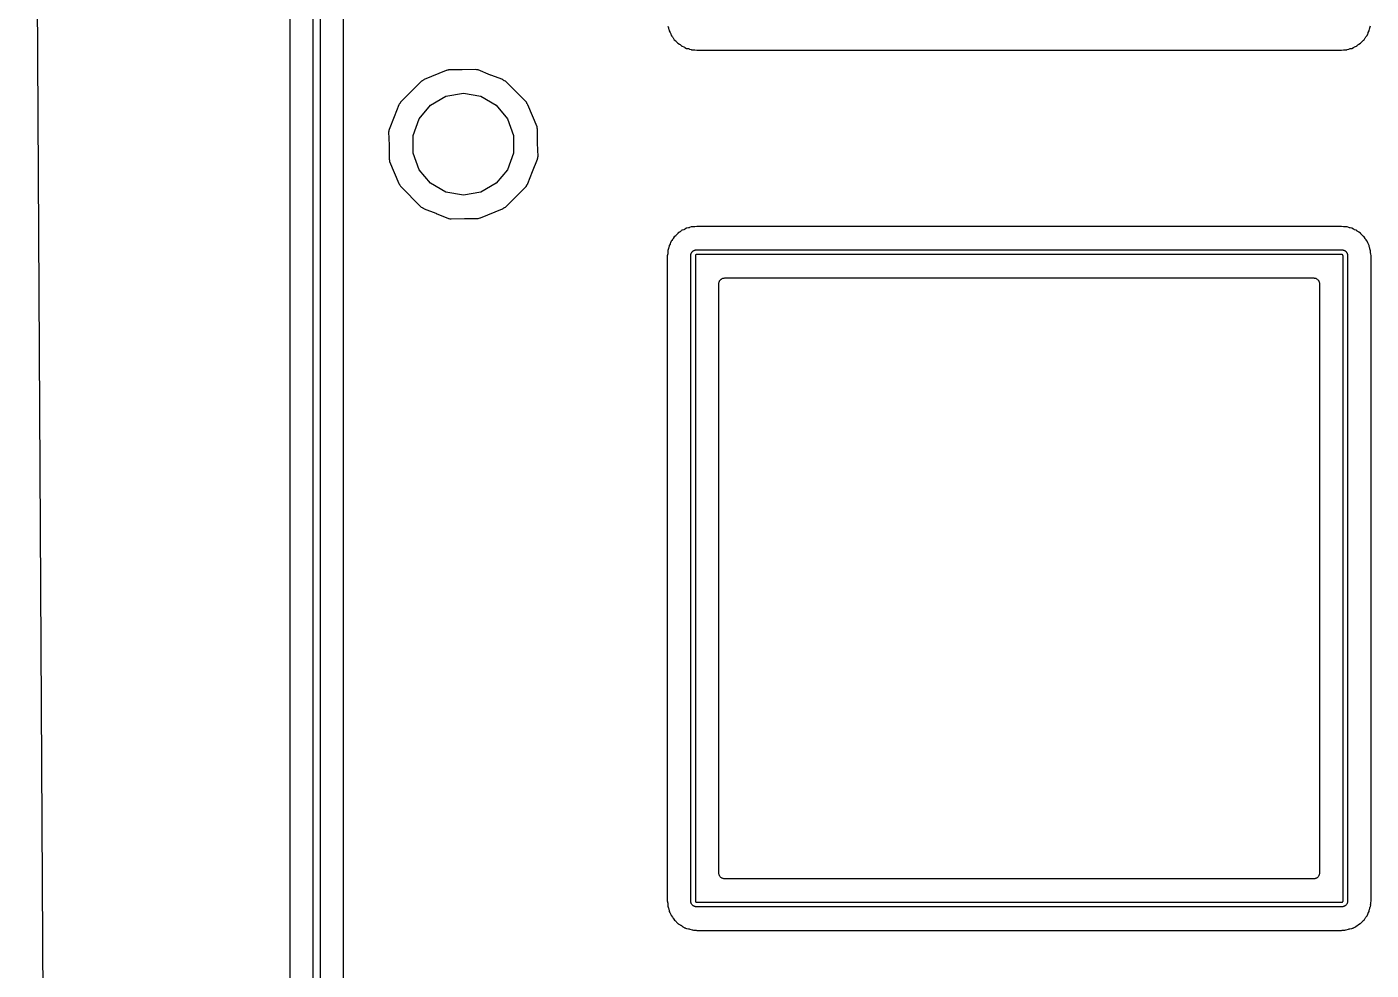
# Model space of a CAD drawing. Extents: x 63 to 223, y -147 to -32.
# Drawn here: x 62.94 to 92.04, y -110.59 to -90.17 of the extents above; entities that cross this region are included whole.
import ezdxf

# ---------------------------------------------------------------- set-up
doc = ezdxf.new("R2010")
doc.units = 0
doc.header["$MEASUREMENT"] = 0
doc.layers.add('BLACK', color=7, linetype='CONTINUOUS')

msp = doc.modelspace()

# ---------------------------------------------------------------- linework, layer by layer
at = {"layer": 'Black'}
for p, q in [((63.4993, -145.925), (62.9397, -50.8007)), ((68.632, -50.8125), (68.632, -132.702)), ((69.798, -92.4216), (69.798, -76.0705)), ((69.14, -131.445), (69.14, -84.455)), ((69.29, -84.455), (69.29, -131.445)), ((76.8178, -90.156), (76.8315, -90.1907)), ((76.8315, -90.1907), (76.8344, -90.2046)), ((76.8344, -90.2046), (76.8389, -90.2179)), ((76.8389, -90.2179), (76.845, -90.2575)), ((92.0046, -90.2578), (92.0116, -90.213)), ((92.0116, -90.213), (92.0158, -90.2005)), ((92.0158, -90.2005), (92.0183, -90.1875)), ((92.0183, -90.1875), (92.0331, -90.1483)), ((76.845, -90.2575), (76.8668, -90.2933)), ((76.8668, -90.2933), (76.8718, -90.3061)), ((76.8718, -90.3061), (76.8785, -90.3183)), ((76.8785, -90.3183), (76.8907, -90.3543)), ((76.8907, -90.3543), (76.8911, -90.357)), ((76.8911, -90.357), (76.9007, -90.3669)), ((76.9007, -90.3669), (76.9027, -90.3698)), ((76.9027, -90.3698), (76.9055, -90.3721)), ((76.9055, -90.3721), (76.919, -90.3877)), ((76.919, -90.3877), (76.9258, -90.3991)), ((76.9258, -90.3991), (76.9342, -90.4095)), ((76.9342, -90.4095), (76.9558, -90.4487)), ((76.9558, -90.4487), (76.9869, -90.4735)), ((76.9869, -90.4735), (76.9963, -90.4841)), ((76.9963, -90.4841), (77.0069, -90.4935)), ((77.0069, -90.4935), (77.0311, -90.5238)), ((91.8244, -90.5151), (91.8436, -90.4914)), ((91.8436, -90.4914), (91.8533, -90.483)), ((91.8533, -90.483), (91.8617, -90.4733)), ((91.8617, -90.4733), (91.8811, -90.4574)), ((91.8811, -90.4574), (91.8841, -90.4557)), ((91.8841, -90.4557), (91.8865, -90.4533)), ((91.8865, -90.4533), (91.8948, -90.4472)), ((91.8948, -90.4472), (91.9156, -90.4095)), ((91.9156, -90.4095), (91.924, -90.3991)), ((91.924, -90.3991), (91.9308, -90.3877)), ((91.9308, -90.3877), (91.9586, -90.3555)), ((91.9586, -90.3555), (91.9713, -90.3183)), ((91.9713, -90.3183), (91.978, -90.3061)), ((91.978, -90.3061), (91.983, -90.2933)), ((91.983, -90.2933), (92.0046, -90.2578)), ((77.0311, -90.5238), (77.0314, -90.5244)), ((77.0314, -90.5244), (77.0709, -90.5462)), ((77.0709, -90.5462), (77.0813, -90.5546)), ((77.0813, -90.5546), (77.0927, -90.5614)), ((77.0927, -90.5614), (77.1083, -90.5749)), ((77.1083, -90.5749), (77.1106, -90.5777)), ((77.1106, -90.5777), (77.1135, -90.5797)), ((77.1135, -90.5797), (77.1238, -90.5897)), ((77.1238, -90.5897), (77.1246, -90.5901)), ((77.1246, -90.5901), (77.1618, -90.6025)), ((77.1618, -90.6025), (77.1746, -90.6094)), ((77.1746, -90.6094), (77.1883, -90.6148)), ((77.1883, -90.6148), (77.2203, -90.6345)), ((77.2203, -90.6345), (77.2215, -90.635)), ((77.2215, -90.635), (77.2223, -90.6353)), ((77.2223, -90.6353), (77.2625, -90.6415)), ((77.2625, -90.6415), (77.2759, -90.6461)), ((77.2759, -90.6461), (77.2897, -90.6489)), ((77.2897, -90.6489), (77.3244, -90.6626)), ((77.3244, -90.6626), (77.331, -90.6638)), ((77.331, -90.6638), (77.3382, -90.665)), ((77.3382, -90.665), (77.3735, -90.6639)), ((77.3735, -90.6639), (77.3878, -90.6659)), ((77.3878, -90.6659), (77.4023, -90.6663)), ((77.4023, -90.6663), (77.4447, -90.6747)), ((77.4447, -90.6747), (91.4051, -90.6747)), ((91.4051, -90.6747), (91.4475, -90.6663)), ((91.4475, -90.6663), (91.462, -90.6659)), ((91.462, -90.6659), (91.4763, -90.6639)), ((91.4763, -90.6639), (91.5108, -90.665)), ((91.5108, -90.665), (91.5195, -90.6635)), ((91.5195, -90.6635), (91.5277, -90.662)), ((91.5277, -90.662), (91.5606, -90.6489)), ((91.5606, -90.6489), (91.5746, -90.646)), ((91.5746, -90.646), (91.5882, -90.6414)), ((91.5882, -90.6414), (91.6269, -90.6354)), ((91.6269, -90.6354), (91.6604, -90.615)), ((91.6604, -90.615), (91.6737, -90.6098)), ((91.6737, -90.6098), (91.6863, -90.603)), ((91.6863, -90.603), (91.7252, -90.5901)), ((91.7252, -90.5901), (91.7265, -90.5893)), ((91.7265, -90.5893), (91.728, -90.5881)), ((91.728, -90.5881), (91.739, -90.5773)), ((91.739, -90.5773), (91.7421, -90.5752)), ((91.7421, -90.5752), (91.7445, -90.5723)), ((91.7445, -90.5723), (91.7571, -90.5614)), ((91.7571, -90.5614), (91.7685, -90.5546)), ((91.7685, -90.5546), (91.7789, -90.5462)), ((91.7789, -90.5462), (91.8166, -90.5254)), ((91.8166, -90.5254), (91.8203, -90.5203)), ((91.8203, -90.5203), (91.8227, -90.518)), ((91.8227, -90.518), (91.8244, -90.5151)), ((72.6573, -91.0924), (72.3666, -91.1019)), ((72.6618, -91.0941), (72.6573, -91.0924)), ((72.6624, -91.0942), (72.6618, -91.0941)), ((72.663, -91.0946), (72.6624, -91.0942)), ((72.6841, -91.0983), (72.663, -91.0946)), ((71.4803, -91.346), (71.0276, -91.798)), ((71.4989, -91.3383), (71.4803, -91.346)), ((71.5043, -91.3349), (71.4989, -91.3383)), ((71.5104, -91.3329), (71.5043, -91.3349)), ((71.5228, -91.3231), (71.5104, -91.3329)), ((71.5361, -91.3147), (71.5228, -91.3231)), ((71.5391, -91.3108), (71.5361, -91.3147)), ((72.0158, -91.1133), (71.5391, -91.3108)), ((72.0227, -91.1131), (72.0158, -91.1133)), ((72.0234, -91.113), (72.0227, -91.1131)), ((72.024, -91.1131), (72.0234, -91.113)), ((72.0449, -91.1085), (72.024, -91.1131)), ((72.0659, -91.104), (72.0449, -91.1085)), ((72.0665, -91.1037), (72.0659, -91.104)), ((72.0671, -91.1036), (72.0665, -91.1037)), ((72.0716, -91.1017), (72.0671, -91.1036)), ((72.3624, -91.102), (72.0716, -91.1017)), ((72.3645, -91.1016), (72.3624, -91.102)), ((72.3666, -91.1019), (72.3645, -91.1016)), ((72.7051, -91.1023), (72.6841, -91.0983)), ((72.7058, -91.1022), (72.7051, -91.1023)), ((72.7064, -91.1023), (72.7058, -91.1022)), ((72.7113, -91.1023), (72.7064, -91.1023)), ((72.9798, -91.2138), (72.7113, -91.1023)), ((72.9819, -91.2143), (72.9798, -91.2138)), ((72.9838, -91.2154), (72.9819, -91.2143)), ((73.242, -91.3126), (72.9838, -91.2154)), ((73.244, -91.3152), (73.242, -91.3126)), ((73.2574, -91.3237), (73.244, -91.3152)), ((73.2698, -91.3336), (73.2574, -91.3237)), ((73.2758, -91.3355), (73.2698, -91.3336)), ((73.2811, -91.3389), (73.2758, -91.3355)), ((73.302, -91.3476), (73.2811, -91.3389)), ((73.754, -91.8003), (73.302, -91.3476)), ((71.6802, -91.8641), (72.0123, -91.6724)), ((72.0123, -91.6724), (72.39, -91.6058)), ((72.39, -91.6058), (72.7677, -91.6724)), ((72.7677, -91.6724), (73.0998, -91.8641)), ((70.9926, -91.858), (70.8954, -92.1162)), ((70.9952, -91.856), (70.9926, -91.858)), ((71.0037, -91.8426), (70.9952, -91.856)), ((71.0136, -91.8302), (71.0037, -91.8426)), ((71.0155, -91.8242), (71.0136, -91.8302)), ((71.0189, -91.8189), (71.0155, -91.8242)), ((71.0276, -91.798), (71.0189, -91.8189)), ((71.4337, -92.1579), (71.6802, -91.8641)), ((73.0998, -91.8641), (73.3463, -92.1579)), ((73.7617, -91.8189), (73.754, -91.8003)), ((73.7651, -91.8243), (73.7617, -91.8189)), ((73.7671, -91.8304), (73.7651, -91.8243)), ((73.7769, -91.8428), (73.7671, -91.8304)), ((73.7853, -91.8561), (73.7769, -91.8428)), ((73.7892, -91.8591), (73.7853, -91.8561)), ((73.9867, -92.3358), (73.7892, -91.8591)), ((70.8938, -92.1202), (70.7823, -92.3887)), ((70.8943, -92.1181), (70.8938, -92.1202)), ((70.8954, -92.1162), (70.8943, -92.1181)), ((71.3026, -92.5183), (71.4337, -92.1579)), ((73.3463, -92.1579), (73.4774, -92.5183)), ((69.798, -95.1227), (69.798, -92.4216)), ((70.7741, -92.4382), (70.7724, -92.4427)), ((70.7724, -92.4427), (70.7819, -92.7334)), ((70.7742, -92.4376), (70.7741, -92.4382)), ((70.7746, -92.437), (70.7742, -92.4376)), ((70.7783, -92.4159), (70.7746, -92.437)), ((70.7823, -92.3949), (70.7783, -92.4159)), ((70.7823, -92.3936), (70.7822, -92.3942)), ((70.7822, -92.3942), (70.7823, -92.3949)), ((70.7823, -92.3887), (70.7823, -92.3936)), ((71.3026, -92.9017), (71.3026, -92.5183)), ((73.4774, -92.5183), (73.4774, -92.9017)), ((73.9869, -92.3427), (73.9867, -92.3358)), ((73.987, -92.3434), (73.9869, -92.3427)), ((73.9869, -92.344), (73.987, -92.3434)), ((73.9915, -92.3649), (73.9869, -92.344)), ((73.996, -92.3859), (73.9915, -92.3649)), ((73.9963, -92.3865), (73.996, -92.3859)), ((73.9964, -92.3871), (73.9963, -92.3865)), ((73.9983, -92.3916), (73.9964, -92.3871)), ((73.998, -92.6815), (73.9983, -92.3916)), ((70.7819, -92.7334), (70.7816, -92.7355)), ((70.7816, -92.7355), (70.782, -92.7376)), ((70.782, -92.7376), (70.7817, -93.0284)), ((73.998, -92.6816), (73.998, -92.6815)), ((73.998, -92.6815), (73.998, -92.6815)), ((73.998, -92.6825), (73.998, -92.6816)), ((73.9984, -92.6846), (73.998, -92.6825)), ((73.9981, -92.6866), (73.9984, -92.6846)), ((74.0076, -92.9773), (73.9981, -92.6866)), ((70.7817, -93.0284), (70.7836, -93.0329)), ((70.7836, -93.0329), (70.7837, -93.0335)), ((70.7837, -93.0335), (70.784, -93.0341)), ((70.784, -93.0341), (70.7884, -93.055)), ((70.7884, -93.055), (70.7931, -93.076)), ((70.7931, -93.076), (70.793, -93.0766)), ((70.793, -93.0766), (70.7931, -93.0773)), ((70.7931, -93.0773), (70.7933, -93.0842)), ((70.7933, -93.0842), (70.9908, -93.5609)), ((71.4337, -93.2621), (71.3026, -92.9017)), ((73.4774, -92.9017), (73.3463, -93.2621)), ((73.8862, -93.2998), (73.9977, -93.0313)), ((73.9977, -93.0251), (74.0017, -93.0041)), ((73.9978, -93.0258), (73.9977, -93.0251)), ((73.9977, -93.0264), (73.9978, -93.0258)), ((73.9977, -93.0313), (73.9977, -93.0264)), ((74.0017, -93.0041), (74.0054, -92.983)), ((74.0054, -92.983), (74.0058, -92.9824)), ((74.0058, -92.9824), (74.0059, -92.9818)), ((74.0059, -92.9818), (74.0076, -92.9773)), ((71.6802, -93.5559), (71.4337, -93.2621)), ((73.3463, -93.2621), (73.0998, -93.5559)), ((73.7874, -93.562), (73.8846, -93.3038)), ((73.8846, -93.3038), (73.8857, -93.3019)), ((73.8857, -93.3019), (73.8862, -93.2998)), ((70.9908, -93.5609), (70.9947, -93.5639)), ((70.9947, -93.5639), (71.0031, -93.5772)), ((71.0031, -93.5772), (71.0129, -93.5896)), ((71.0129, -93.5896), (71.0149, -93.5957)), ((71.0149, -93.5957), (71.0183, -93.6011)), ((71.0183, -93.6011), (71.026, -93.6197)), ((71.026, -93.6197), (71.478, -94.0724)), ((72.0123, -93.7476), (71.6802, -93.5559)), ((73.0998, -93.5559), (72.7677, -93.7476)), ((73.2997, -94.074), (73.7524, -93.622)), ((73.7524, -93.622), (73.7611, -93.6011)), ((73.7611, -93.6011), (73.7645, -93.5958)), ((73.7645, -93.5958), (73.7664, -93.5898)), ((73.7664, -93.5898), (73.7763, -93.5774)), ((73.7763, -93.5774), (73.7848, -93.564)), ((73.7848, -93.564), (73.7874, -93.562)), ((72.39, -93.8142), (72.0123, -93.7476)), ((72.7677, -93.7476), (72.39, -93.8142)), ((71.478, -94.0724), (71.4989, -94.0811)), ((71.4989, -94.0811), (71.5042, -94.0845)), ((71.5042, -94.0845), (71.5102, -94.0864)), ((71.5102, -94.0864), (71.5226, -94.0963)), ((71.5226, -94.0963), (71.536, -94.1048)), ((71.536, -94.1048), (71.538, -94.1074)), ((71.538, -94.1074), (71.7962, -94.2046)), ((71.7962, -94.2046), (71.7981, -94.2057)), ((71.7981, -94.2057), (71.8002, -94.2062)), ((71.8002, -94.2062), (72.0687, -94.3177)), ((72.7642, -94.3067), (73.2409, -94.1092)), ((73.2409, -94.1092), (73.2439, -94.1053)), ((73.2439, -94.1053), (73.2572, -94.0969)), ((73.2572, -94.0969), (73.2696, -94.0871)), ((73.2696, -94.0871), (73.2757, -94.0851)), ((73.2757, -94.0851), (73.2811, -94.0817)), ((73.2811, -94.0817), (73.2997, -94.074)), ((72.0687, -94.3177), (72.0736, -94.3177)), ((72.0736, -94.3177), (72.0742, -94.3178)), ((72.0742, -94.3178), (72.0749, -94.3177)), ((72.0749, -94.3177), (72.0959, -94.3217)), ((72.0959, -94.3217), (72.117, -94.3254)), ((72.117, -94.3254), (72.1176, -94.3258)), ((72.1176, -94.3258), (72.1182, -94.3259)), ((72.1182, -94.3259), (72.1227, -94.3276)), ((72.1227, -94.3276), (72.4134, -94.3181)), ((72.4134, -94.3181), (72.4155, -94.3184)), ((72.4155, -94.3184), (72.4176, -94.318)), ((72.4176, -94.318), (72.7084, -94.3183)), ((72.7084, -94.3183), (72.7129, -94.3164)), ((72.7129, -94.3164), (72.7135, -94.3163)), ((72.7135, -94.3163), (72.7141, -94.316)), ((72.7141, -94.316), (72.7351, -94.3115)), ((72.7351, -94.3115), (72.756, -94.3069)), ((72.756, -94.3069), (72.7566, -94.307)), ((72.7566, -94.307), (72.7573, -94.3069)), ((72.7573, -94.3069), (72.7642, -94.3067)), ((77.1083, -94.5883), (77.0927, -94.6018)), ((77.1106, -94.5855), (77.1083, -94.5883)), ((77.1135, -94.5835), (77.1106, -94.5855)), ((77.1238, -94.5735), (77.1135, -94.5835)), ((77.1246, -94.5731), (77.1238, -94.5735)), ((77.1618, -94.5607), (77.1246, -94.5731)), ((77.1746, -94.5538), (77.1618, -94.5607)), ((77.1883, -94.5484), (77.1746, -94.5538)), ((77.2203, -94.5287), (77.1883, -94.5484)), ((77.2215, -94.5282), (77.2203, -94.5287)), ((77.2223, -94.5279), (77.2215, -94.5282)), ((77.2625, -94.5217), (77.2223, -94.5279)), ((77.2759, -94.5171), (77.2625, -94.5217)), ((77.2897, -94.5143), (77.2759, -94.5171)), ((77.3244, -94.5006), (77.2897, -94.5143)), ((77.331, -94.4994), (77.3244, -94.5006)), ((77.3382, -94.4982), (77.331, -94.4994)), ((77.3735, -94.4993), (77.3382, -94.4982)), ((77.3878, -94.4973), (77.3735, -94.4993)), ((77.4023, -94.4969), (77.3878, -94.4973)), ((77.4447, -94.4885), (77.4023, -94.4969)), ((91.4051, -94.4885), (77.4447, -94.4885)), ((91.4475, -94.4969), (91.4051, -94.4885)), ((91.462, -94.4973), (91.4475, -94.4969)), ((91.4763, -94.4993), (91.462, -94.4973)), ((91.5108, -94.4982), (91.4763, -94.4993)), ((91.5195, -94.4997), (91.5108, -94.4982)), ((91.5277, -94.5012), (91.5195, -94.4997)), ((91.5606, -94.5143), (91.5277, -94.5012)), ((91.5746, -94.5172), (91.5606, -94.5143)), ((91.5882, -94.5218), (91.5746, -94.5172)), ((91.6269, -94.5278), (91.5882, -94.5218)), ((91.6604, -94.5482), (91.6269, -94.5278)), ((91.6737, -94.5534), (91.6604, -94.5482)), ((91.6863, -94.5602), (91.6737, -94.5534)), ((91.7252, -94.5731), (91.6863, -94.5602)), ((91.7265, -94.5739), (91.7252, -94.5731)), ((91.728, -94.5751), (91.7265, -94.5739)), ((91.739, -94.5859), (91.728, -94.5751)), ((91.7421, -94.588), (91.739, -94.5859)), ((91.7445, -94.5909), (91.7421, -94.588)), ((76.8656, -94.8711), (76.8457, -94.9033)), ((76.871, -94.8575), (76.8656, -94.8711)), ((76.8779, -94.8446), (76.871, -94.8575)), ((76.8903, -94.8074), (76.8779, -94.8446)), ((76.8907, -94.8066), (76.8903, -94.8074)), ((76.9007, -94.7963), (76.8907, -94.8066)), ((76.9027, -94.7934), (76.9007, -94.7963)), ((76.9055, -94.7911), (76.9027, -94.7934)), ((76.919, -94.7755), (76.9055, -94.7911)), ((76.9258, -94.7641), (76.919, -94.7755)), ((76.9342, -94.7537), (76.9258, -94.7641)), ((76.956, -94.7142), (76.9342, -94.7537)), ((76.9566, -94.7139), (76.956, -94.7142)), ((76.9869, -94.6897), (76.9566, -94.7139)), ((76.9963, -94.6791), (76.9869, -94.6897)), ((77.0069, -94.6697), (76.9963, -94.6791)), ((77.0311, -94.6394), (77.0069, -94.6697)), ((77.0314, -94.6388), (77.0311, -94.6394)), ((77.0709, -94.617), (77.0314, -94.6388)), ((77.0813, -94.6086), (77.0709, -94.617)), ((77.0927, -94.6018), (77.0813, -94.6086)), ((91.7571, -94.6018), (91.7445, -94.5909)), ((91.7685, -94.6086), (91.7571, -94.6018)), ((91.7789, -94.617), (91.7685, -94.6086)), ((91.8166, -94.6378), (91.7789, -94.617)), ((91.8203, -94.6429), (91.8166, -94.6378)), ((91.8227, -94.6452), (91.8203, -94.6429)), ((91.8244, -94.6481), (91.8227, -94.6452)), ((91.8436, -94.6718), (91.8244, -94.6481)), ((91.8533, -94.6802), (91.8436, -94.6718)), ((91.8617, -94.6899), (91.8533, -94.6802)), ((91.8735, -94.6995), (91.8617, -94.6899)), ((91.8768, -94.7014), (91.8735, -94.6995)), ((91.8794, -94.7041), (91.8768, -94.7014)), ((91.8935, -94.7143), (91.8794, -94.7041)), ((91.8938, -94.7147), (91.8935, -94.7143)), ((91.8943, -94.715), (91.8938, -94.7147)), ((91.9156, -94.7537), (91.8943, -94.715)), ((91.924, -94.7641), (91.9156, -94.7537)), ((91.9308, -94.7755), (91.924, -94.7641)), ((91.9602, -94.8095), (91.9308, -94.7755)), ((91.9719, -94.8446), (91.9602, -94.8095)), ((91.9788, -94.8575), (91.9719, -94.8446)), ((91.9842, -94.8711), (91.9788, -94.8575)), ((92.0038, -94.9029), (91.9842, -94.8711)), ((69.798, -111.793), (69.798, -95.1227)), ((76.8141, -95.085), (76.8057, -95.1274)), ((76.8057, -95.1274), (76.8057, -109.088)), ((76.8145, -95.0705), (76.8141, -95.085)), ((76.8165, -95.0562), (76.8145, -95.0705)), ((76.8166, -95.0138), (76.8154, -95.021)), ((76.8154, -95.021), (76.8165, -95.0562)), ((76.8178, -95.0072), (76.8166, -95.0138)), ((76.8322, -94.9708), (76.8178, -95.0072)), ((76.835, -94.9572), (76.8322, -94.9708)), ((76.8395, -94.9442), (76.835, -94.9572)), ((76.8453, -94.908), (76.8395, -94.9442)), ((76.8457, -94.9033), (76.8452, -94.905)), ((76.8452, -94.905), (76.8453, -94.908)), ((77.3137, -95.1227), (77.3144, -95.1186)), ((77.3137, -109.093), (77.3137, -95.1227)), ((77.3144, -95.1145), (77.3148, -95.112)), ((77.3144, -95.1186), (77.3144, -95.1145)), ((77.3148, -95.1091), (77.3163, -95.1008)), ((77.3148, -95.1092), (77.3148, -95.1091)), ((77.3148, -95.1094), (77.3148, -95.1092)), ((77.3148, -95.112), (77.3148, -95.1094)), ((77.3163, -95.1008), (77.3178, -95.0923)), ((77.3178, -95.0923), (77.3179, -95.0922)), ((77.3179, -95.092), (77.3187, -95.0899)), ((77.3179, -95.0922), (77.3179, -95.092)), ((77.3187, -95.0899), (77.3191, -95.0877)), ((77.3191, -95.0877), (77.322, -95.0798)), ((77.322, -95.0798), (77.3248, -95.0719)), ((77.3248, -95.0719), (77.3261, -95.0696)), ((77.3261, -95.0696), (77.327, -95.0672)), ((77.327, -95.0672), (77.3314, -95.0597)), ((77.3314, -95.0597), (77.3357, -95.0524)), ((77.3357, -95.0524), (77.337, -95.0508)), ((77.337, -95.0508), (77.338, -95.049)), ((77.338, -95.049), (77.3381, -95.0489)), ((77.3381, -95.0488), (77.3436, -95.0422)), ((77.3381, -95.0489), (77.3381, -95.0488)), ((77.3436, -95.0422), (77.3491, -95.0356)), ((77.3491, -95.0356), (77.3492, -95.0355)), ((77.3492, -95.0355), (77.3493, -95.0355)), ((77.3493, -95.0355), (77.3511, -95.0339)), ((77.3511, -95.0339), (77.3527, -95.0321)), ((77.3527, -95.032), (77.3528, -95.0319)), ((77.3527, -95.0321), (77.3527, -95.032)), ((77.3528, -95.0319), (77.3594, -95.0265)), ((77.3594, -95.0265), (77.366, -95.0209)), ((77.366, -95.0209), (77.3661, -95.0209)), ((77.3661, -95.0209), (77.3662, -95.0208)), ((77.3662, -95.0208), (77.368, -95.0198)), ((77.368, -95.0198), (77.3696, -95.0185)), ((77.3696, -95.0185), (77.377, -95.0142)), ((77.377, -95.0142), (77.3844, -95.0098)), ((77.3844, -95.0098), (77.3868, -95.0089)), ((77.3868, -95.0089), (77.3891, -95.0076)), ((77.3891, -95.0076), (77.397, -95.0048)), ((77.397, -95.0048), (77.4049, -95.0019)), ((77.4049, -95.0019), (77.4073, -95.0015)), ((77.4073, -95.0015), (77.4096, -95.0006)), ((77.4096, -95.0006), (77.4182, -94.9991)), ((77.4096, -95.0006), (77.4096, -95.0006)), ((77.4096, -95.0006), (77.4096, -95.0006)), ((77.4141, -95.1243), (77.4137, -95.1268)), ((77.4137, -95.1268), (77.4137, -109.088)), ((77.4148, -95.1163), (77.4141, -95.1202)), ((77.4141, -95.1202), (77.4141, -95.1243)), ((77.415, -95.1156), (77.4148, -95.1163)), ((77.4151, -95.1155), (77.415, -95.1156)), ((77.4155, -95.1143), (77.4151, -95.1155)), ((77.4163, -95.1121), (77.4155, -95.1143)), ((77.4164, -95.1118), (77.4163, -95.112)), ((77.4163, -95.112), (77.4163, -95.1121)), ((77.4187, -95.1078), (77.4164, -95.1117)), ((77.4164, -95.1117), (77.4164, -95.1118)), ((77.4182, -94.9991), (77.4267, -94.9976)), ((77.4203, -95.1059), (77.4187, -95.1078)), ((77.4216, -95.1044), (77.4203, -95.1059)), ((77.4231, -95.1031), (77.4216, -95.1044)), ((77.425, -95.1015), (77.4231, -95.1031)), ((77.4289, -95.0992), (77.425, -95.1015)), ((77.4267, -94.9976), (77.4267, -94.9976)), ((77.4267, -94.9976), (77.4267, -94.9976)), ((77.4267, -94.9976), (77.4292, -94.9976)), ((77.429, -95.0992), (77.4289, -95.0992)), ((77.4292, -95.0991), (77.429, -95.0992)), ((77.4292, -94.9976), (77.4317, -94.9972)), ((77.4293, -95.0991), (77.4292, -95.0991)), ((77.4316, -95.0983), (77.4293, -95.0991)), ((77.4327, -95.0979), (77.4316, -95.0983)), ((77.4317, -94.9972), (77.4358, -94.9972)), ((77.4328, -95.0978), (77.4327, -95.0979)), ((77.4333, -95.0976), (77.4328, -95.0978)), ((77.4375, -95.0969), (77.4333, -95.0976)), ((77.4358, -94.9972), (77.4399, -94.9965)), ((77.4415, -95.0969), (77.4375, -95.0969)), ((77.4399, -94.9965), (91.4099, -94.9965)), ((77.444, -95.0965), (77.4415, -95.0969)), ((91.4058, -95.0965), (77.444, -95.0965)), ((91.4083, -95.0969), (91.4058, -95.0965)), ((91.4123, -95.0969), (91.4083, -95.0969)), ((91.4099, -94.9965), (91.414, -94.9972)), ((91.4164, -95.0976), (91.4123, -95.0969)), ((91.414, -94.9972), (91.4181, -94.9972)), ((91.4168, -95.0977), (91.4164, -95.0976)), ((91.417, -95.0979), (91.4168, -95.0977)), ((91.4193, -95.0987), (91.417, -95.0979)), ((91.4181, -94.9972), (91.4206, -94.9976)), ((91.4203, -95.0991), (91.4193, -95.0987)), ((91.4204, -95.0991), (91.4203, -95.0991)), ((91.4209, -95.0993), (91.4204, -95.0991)), ((91.4206, -94.9976), (91.4231, -94.9976)), ((91.4246, -95.1014), (91.4209, -95.0993)), ((91.4231, -94.9976), (91.4231, -94.9976)), ((91.4231, -94.9976), (91.4231, -94.9976)), ((91.4231, -94.9976), (91.4316, -94.9991)), ((91.4248, -95.1015), (91.4246, -95.1014)), ((91.4246, -95.1014), (91.4246, -95.1014)), ((91.427, -95.1033), (91.4248, -95.1015)), ((91.4281, -95.1043), (91.427, -95.1033)), ((91.4303, -95.1068), (91.4281, -95.1043)), ((91.4311, -95.1078), (91.4303, -95.1068)), ((91.4334, -95.1117), (91.4311, -95.1078)), ((91.4316, -94.9991), (91.4402, -95.0006)), ((91.4334, -95.1118), (91.4334, -95.1117)), ((91.4336, -95.1124), (91.4334, -95.1118)), ((91.4349, -95.1159), (91.4336, -95.1124)), ((91.4349, -95.1161), (91.4349, -95.1159)), ((91.4357, -95.1205), (91.4349, -95.1161)), ((91.4349, -95.1161), (91.4349, -95.1161)), ((91.4357, -95.125), (91.4357, -95.1205)), ((91.4361, -95.1272), (91.4357, -95.125)), ((91.4361, -109.088), (91.4361, -95.1272)), ((91.4402, -95.0006), (91.4402, -95.0006)), ((91.4402, -95.0006), (91.4402, -95.0006)), ((91.4402, -95.0006), (91.4426, -95.0015)), ((91.4426, -95.0015), (91.445, -95.0019)), ((91.445, -95.0019), (91.4528, -95.0048)), ((91.4528, -95.0048), (91.4606, -95.0076)), ((91.4606, -95.0076), (91.4628, -95.0089)), ((91.4628, -95.0089), (91.4651, -95.0097)), ((91.4651, -95.0097), (91.4652, -95.0097)), ((91.4652, -95.0097), (91.4652, -95.0098)), ((91.4652, -95.0098), (91.4725, -95.014)), ((91.4725, -95.014), (91.4802, -95.0184)), ((91.4802, -95.0184), (91.4802, -95.0185)), ((91.4802, -95.0185), (91.4802, -95.0185)), ((91.4802, -95.0185), (91.4818, -95.0198)), ((91.4818, -95.0198), (91.4836, -95.0208)), ((91.4836, -95.0208), (91.4839, -95.0211)), ((91.4839, -95.0211), (91.4843, -95.0212)), ((91.4843, -95.0212), (91.4906, -95.0266)), ((91.4906, -95.0266), (91.497, -95.0319)), ((91.497, -95.0319), (91.4972, -95.0323)), ((91.4972, -95.0323), (91.4975, -95.0325)), ((91.4975, -95.0325), (91.4987, -95.0339)), ((91.4987, -95.0339), (91.5002, -95.0352)), ((91.5002, -95.0352), (91.5004, -95.0354)), ((91.5004, -95.0354), (91.5007, -95.0356)), ((91.5007, -95.0356), (91.506, -95.042)), ((91.506, -95.042), (91.5114, -95.0484)), ((91.5114, -95.0484), (91.5115, -95.0487)), ((91.5115, -95.0487), (91.5118, -95.049)), ((91.5118, -95.049), (91.5128, -95.0508)), ((91.5128, -95.0508), (91.5141, -95.0524)), ((91.5141, -95.0524), (91.5184, -95.0597)), ((91.5184, -95.0597), (91.5228, -95.0672)), ((91.5228, -95.0672), (91.5237, -95.0696)), ((91.5237, -95.0696), (91.525, -95.0719)), ((91.525, -95.0719), (91.525, -95.0719)), ((91.525, -95.0719), (91.525, -95.072)), ((91.525, -95.072), (91.5279, -95.0802)), ((91.5279, -95.0802), (91.5308, -95.0882)), ((91.5308, -95.0882), (91.5308, -95.0883)), ((91.5308, -95.0883), (91.5308, -95.0884)), ((91.5308, -95.0884), (91.5311, -95.0903)), ((91.5311, -95.0903), (91.5318, -95.092)), ((91.5318, -95.092), (91.5318, -95.0922)), ((91.5318, -95.0922), (91.5319, -95.0923)), ((91.5319, -95.0923), (91.5334, -95.1008)), ((91.5334, -95.1008), (91.5349, -95.1091)), ((91.5349, -95.1091), (91.5349, -95.1092)), ((91.5349, -95.1092), (91.5349, -95.1094)), ((91.5349, -95.1094), (91.5349, -95.1116)), ((91.5349, -95.1116), (91.5353, -95.1138)), ((91.5353, -95.1138), (91.5353, -95.1183)), ((91.5353, -95.1183), (91.5361, -95.1227)), ((91.5361, -95.1227), (91.5361, -109.093)), ((92.0039, -94.9041), (92.0038, -94.9029)), ((92.0048, -94.9071), (92.0039, -94.9041)), ((92.0048, -94.9101), (92.0048, -94.9071)), ((92.011, -94.9492), (92.0048, -94.9101)), ((92.0152, -94.9613), (92.011, -94.9492)), ((92.0176, -94.974), (92.0152, -94.9613)), ((92.0335, -95.0161), (92.0176, -94.974)), ((92.0322, -95.0532), (92.0325, -95.0333)), ((92.0343, -95.0666), (92.0322, -95.0532)), ((92.0325, -95.0333), (92.0332, -95.0298)), ((92.0328, -95.0263), (92.0335, -95.0161)), ((92.0332, -95.0298), (92.0328, -95.0263)), ((92.0346, -95.0801), (92.0343, -95.0666)), ((92.0441, -95.1279), (92.0346, -95.0801)), ((92.0441, -109.087), (92.0441, -95.1279)), ((77.9217, -95.7315), (77.9236, -95.7206)), ((77.9217, -108.484), (77.9217, -95.7315)), ((77.9236, -95.7094), (77.9274, -95.699)), ((77.9236, -95.7206), (77.9236, -95.7094)), ((77.9274, -95.699), (77.9294, -95.6881)), ((77.9294, -95.6881), (77.9349, -95.6784)), ((77.9349, -95.6784), (77.9387, -95.668)), ((77.9387, -95.668), (77.9459, -95.6595)), ((77.9459, -95.6595), (77.9514, -95.6499)), ((77.9514, -95.6499), (77.9599, -95.6427)), ((77.9599, -95.6427), (77.9671, -95.6342)), ((77.9671, -95.6342), (77.9767, -95.6287)), ((77.9767, -95.6287), (77.9852, -95.6215)), ((77.9852, -95.6215), (77.9956, -95.6177)), ((77.9956, -95.6177), (78.0053, -95.6122)), ((78.0053, -95.6122), (78.0162, -95.6102)), ((78.0162, -95.6102), (78.0266, -95.6064)), ((78.0266, -95.6064), (78.0378, -95.6064)), ((78.0378, -95.6064), (78.0487, -95.6045)), ((78.0487, -95.6045), (90.8011, -95.6045)), ((90.8011, -95.6045), (90.812, -95.6064)), ((90.812, -95.6064), (90.8232, -95.6064)), ((90.8232, -95.6064), (90.8336, -95.6102)), ((90.8336, -95.6102), (90.8445, -95.6122)), ((90.8445, -95.6122), (90.8542, -95.6177)), ((90.8542, -95.6177), (90.8646, -95.6215)), ((90.8646, -95.6215), (90.8731, -95.6287)), ((90.8731, -95.6287), (90.8827, -95.6342)), ((90.8827, -95.6342), (90.8899, -95.6427)), ((90.8899, -95.6427), (90.8984, -95.6499)), ((90.8984, -95.6499), (90.9039, -95.6595)), ((90.9039, -95.6595), (90.9111, -95.668)), ((90.9111, -95.668), (90.9149, -95.6784)), ((90.9149, -95.6784), (90.9204, -95.6881)), ((90.9204, -95.6881), (90.9224, -95.699)), ((90.9224, -95.699), (90.9262, -95.7094)), ((90.9262, -95.7094), (90.9262, -95.7206)), ((90.9262, -95.7206), (90.9281, -95.7315)), ((90.9281, -95.7315), (90.9281, -108.484)), ((77.9236, -108.495), (77.9217, -108.484)), ((77.9236, -108.506), (77.9236, -108.495)), ((77.9274, -108.516), (77.9236, -108.506)), ((77.9294, -108.527), (77.9274, -108.516)), ((77.9349, -108.537), (77.9294, -108.527)), ((77.9387, -108.547), (77.9349, -108.537)), ((77.9459, -108.556), (77.9387, -108.547)), ((77.9514, -108.566), (77.9459, -108.556)), ((90.9039, -108.556), (90.8984, -108.566)), ((90.9111, -108.547), (90.9039, -108.556)), ((90.9149, -108.537), (90.9111, -108.547)), ((90.9204, -108.527), (90.9149, -108.537)), ((90.9224, -108.516), (90.9204, -108.527)), ((90.9262, -108.506), (90.9224, -108.516)), ((90.9281, -108.484), (90.9262, -108.495)), ((90.9262, -108.495), (90.9262, -108.506)), ((77.9599, -108.573), (77.9514, -108.566)), ((77.9671, -108.581), (77.9599, -108.573)), ((77.9767, -108.587), (77.9671, -108.581)), ((77.9852, -108.594), (77.9767, -108.587)), ((77.9956, -108.598), (77.9852, -108.594)), ((78.0053, -108.603), (77.9956, -108.598)), ((78.0162, -108.605), (78.0053, -108.603)), ((78.0266, -108.609), (78.0162, -108.605)), ((78.0378, -108.609), (78.0266, -108.609)), ((78.0487, -108.611), (78.0378, -108.609)), ((90.8011, -108.611), (78.0487, -108.611)), ((90.812, -108.609), (90.8011, -108.611)), ((90.8232, -108.609), (90.812, -108.609)), ((90.8336, -108.605), (90.8232, -108.609)), ((90.8445, -108.603), (90.8336, -108.605)), ((90.8542, -108.598), (90.8445, -108.603)), ((90.8646, -108.594), (90.8542, -108.598)), ((90.8731, -108.587), (90.8646, -108.594)), ((90.8827, -108.581), (90.8731, -108.587)), ((90.8899, -108.573), (90.8827, -108.581)), ((90.8984, -108.566), (90.8899, -108.573)), ((76.8057, -109.088), (76.815, -109.135)), ((76.815, -109.135), (76.8154, -109.153)), ((77.3145, -109.097), (77.3137, -109.093)), ((77.3145, -109.102), (77.3145, -109.097)), ((77.3148, -109.104), (77.3145, -109.102)), ((77.3148, -109.106), (77.3148, -109.104)), ((77.3148, -109.107), (77.3149, -109.106)), ((77.3149, -109.106), (77.3148, -109.106)), ((77.3164, -109.115), (77.3148, -109.107)), ((77.3178, -109.123), (77.3164, -109.115)), ((77.318, -109.123), (77.3178, -109.123)), ((77.3181, -109.124), (77.318, -109.123)), ((77.3187, -109.125), (77.3181, -109.124)), ((77.319, -109.127), (77.3187, -109.125)), ((77.3218, -109.135), (77.319, -109.127)), ((77.3245, -109.143), (77.3218, -109.135)), ((77.4137, -109.088), (77.414, -109.09)), ((77.414, -109.09), (77.414, -109.095)), ((77.414, -109.095), (77.4148, -109.099)), ((77.4148, -109.099), (77.4148, -109.099)), ((77.4148, -109.099), (77.4164, -109.104)), ((77.4164, -109.104), (77.4164, -109.104)), ((77.4164, -109.104), (77.4165, -109.104)), ((77.4165, -109.104), (77.4188, -109.108)), ((77.4188, -109.108), (77.4207, -109.11)), ((77.4207, -109.11), (77.4207, -109.11)), ((77.4207, -109.11), (77.4224, -109.112)), ((77.4224, -109.112), (77.4256, -109.114)), ((77.4256, -109.114), (77.4277, -109.116)), ((77.4277, -109.116), (77.4279, -109.116)), ((77.4279, -109.116), (77.4304, -109.116)), ((77.4304, -109.116), (77.431, -109.117)), ((77.431, -109.117), (77.431, -109.117)), ((77.431, -109.117), (77.4348, -109.118)), ((77.4348, -109.118), (77.4375, -109.119)), ((77.4375, -109.119), (77.4408, -109.119)), ((77.4408, -109.119), (77.4437, -109.119)), ((77.4437, -109.119), (91.4061, -109.119)), ((91.4061, -109.119), (91.409, -109.119)), ((91.409, -109.119), (91.4123, -109.119)), ((91.4123, -109.119), (91.4149, -109.118)), ((91.4149, -109.118), (91.4185, -109.117)), ((91.4185, -109.117), (91.4187, -109.117)), ((91.4187, -109.117), (91.42, -109.116)), ((91.42, -109.116), (91.4218, -109.116)), ((91.4218, -109.116), (91.4221, -109.116)), ((91.4221, -109.116), (91.4242, -109.114)), ((91.4221, -109.116), (91.4221, -109.116)), ((91.4242, -109.114), (91.4274, -109.112)), ((91.4274, -109.112), (91.429, -109.11)), ((91.429, -109.11), (91.4295, -109.11)), ((91.4295, -109.11), (91.431, -109.108)), ((91.431, -109.108), (91.4332, -109.104)), ((91.4332, -109.104), (91.4349, -109.099)), ((91.4349, -109.099), (91.4358, -109.094)), ((91.4349, -109.099), (91.4349, -109.099)), ((91.4358, -109.094), (91.4359, -109.089)), ((91.4359, -109.089), (91.4361, -109.088)), ((91.5281, -109.135), (91.5253, -109.143)), ((91.5309, -109.127), (91.5281, -109.135)), ((91.5312, -109.125), (91.5309, -109.127)), ((91.5316, -109.124), (91.5312, -109.125)), ((91.5317, -109.123), (91.5316, -109.124)), ((91.5319, -109.123), (91.5317, -109.123)), ((91.5333, -109.115), (91.5319, -109.123)), ((91.5349, -109.107), (91.5333, -109.115)), ((91.5349, -109.106), (91.5348, -109.106)), ((91.5348, -109.106), (91.5349, -109.107)), ((91.5351, -109.103), (91.5349, -109.104)), ((91.5349, -109.104), (91.5349, -109.106)), ((91.5352, -109.098), (91.5351, -109.103)), ((91.5361, -109.093), (91.5352, -109.098)), ((92.0344, -109.152), (92.0348, -109.134)), ((92.0348, -109.134), (92.0441, -109.087)), ((76.817, -109.17), (76.8151, -109.192)), ((76.8151, -109.192), (76.8167, -109.202)), ((76.8154, -109.153), (76.817, -109.17)), ((76.8167, -109.202), (76.8336, -109.246)), ((76.8336, -109.246), (76.836, -109.259)), ((76.836, -109.259), (76.8402, -109.27)), ((76.8402, -109.27), (76.846, -109.304)), ((76.846, -109.304), (76.846, -109.307)), ((76.846, -109.307), (76.8469, -109.31)), ((76.8469, -109.31), (76.8478, -109.318)), ((76.8478, -109.318), (76.8633, -109.343)), ((76.8633, -109.343), (76.8694, -109.358)), ((76.8694, -109.358), (76.8769, -109.372)), ((76.8769, -109.372), (76.886, -109.401)), ((76.886, -109.401), (76.886, -109.401)), ((76.886, -109.401), (76.8862, -109.401)), ((76.8862, -109.401), (76.8893, -109.405)), ((76.8893, -109.405), (76.8902, -109.407)), ((76.8902, -109.407), (76.8924, -109.409)), ((76.8924, -109.409), (76.8942, -109.412)), ((76.8942, -109.412), (76.8966, -109.414)), ((76.8966, -109.414), (76.9211, -109.442)), ((77.3261, -109.146), (77.3245, -109.143)), ((77.3272, -109.149), (77.3261, -109.146)), ((77.3316, -109.156), (77.3272, -109.149)), ((77.336, -109.164), (77.3316, -109.156)), ((77.3369, -109.165), (77.336, -109.164)), ((77.3377, -109.166), (77.3369, -109.165)), ((77.3385, -109.167), (77.3377, -109.166)), ((77.339, -109.168), (77.3385, -109.167)), ((77.344, -109.174), (77.339, -109.168)), ((77.3486, -109.18), (77.344, -109.174)), ((77.3497, -109.18), (77.3486, -109.18)), ((77.3506, -109.181), (77.3497, -109.18)), ((77.3519, -109.182), (77.3506, -109.181)), ((77.353, -109.184), (77.3519, -109.182)), ((77.3537, -109.184), (77.353, -109.184)), ((77.3541, -109.185), (77.3537, -109.184)), ((77.3604, -109.19), (77.3541, -109.185)), ((77.3664, -109.195), (77.3604, -109.19)), ((77.3669, -109.195), (77.3664, -109.195)), ((77.3692, -109.196), (77.3669, -109.195)), ((77.3711, -109.198), (77.3692, -109.196)), ((77.3763, -109.201), (77.3711, -109.198)), ((77.3811, -109.205), (77.3763, -109.201)), ((77.3839, -109.205), (77.3811, -109.205)), ((77.3864, -109.207), (77.3839, -109.205)), ((77.3887, -109.207), (77.3864, -109.207)), ((77.3908, -109.208), (77.3887, -109.207)), ((77.3986, -109.211), (77.3908, -109.208)), ((77.4046, -109.213), (77.3986, -109.211)), ((77.4052, -109.213), (77.4046, -109.213)), ((77.4075, -109.214), (77.4052, -109.213)), ((77.4096, -109.215), (77.4075, -109.214)), ((77.4158, -109.216), (77.4096, -109.215)), ((77.4219, -109.218), (77.4158, -109.216)), ((77.4243, -109.218), (77.4219, -109.218)), ((77.4267, -109.218), (77.4243, -109.218)), ((77.4295, -109.218), (77.4267, -109.218)), ((77.4324, -109.218), (77.4295, -109.218)), ((77.4362, -109.218), (77.4324, -109.218)), ((77.4399, -109.219), (77.4362, -109.218)), ((91.4099, -109.219), (77.4399, -109.219)), ((91.4136, -109.218), (91.4099, -109.219)), ((91.4174, -109.218), (91.4136, -109.218)), ((91.4203, -109.218), (91.4174, -109.218)), ((91.4231, -109.218), (91.4203, -109.218)), ((91.4255, -109.218), (91.4231, -109.218)), ((91.4279, -109.218), (91.4255, -109.218)), ((91.434, -109.216), (91.4279, -109.218)), ((91.4402, -109.215), (91.434, -109.216)), ((91.4423, -109.214), (91.4402, -109.215)), ((91.4446, -109.213), (91.4423, -109.214)), ((91.4453, -109.213), (91.4446, -109.213)), ((91.4512, -109.211), (91.4453, -109.213)), ((91.4589, -109.208), (91.4512, -109.211)), ((91.4609, -109.207), (91.4589, -109.208)), ((91.4631, -109.207), (91.4609, -109.207)), ((91.4658, -109.205), (91.4631, -109.207)), ((91.4687, -109.205), (91.4658, -109.205)), ((91.4734, -109.201), (91.4687, -109.205)), ((91.4785, -109.199), (91.4734, -109.201)), ((91.4805, -109.196), (91.4785, -109.199)), ((91.483, -109.195), (91.4805, -109.196)), ((91.4831, -109.195), (91.483, -109.195)), ((91.4839, -109.194), (91.4831, -109.195)), ((91.4897, -109.189), (91.4839, -109.194)), ((91.4957, -109.185), (91.4897, -109.189)), ((91.4963, -109.184), (91.4957, -109.185)), ((91.4972, -109.183), (91.4963, -109.184)), ((91.4979, -109.182), (91.4972, -109.183)), ((91.4988, -109.182), (91.4979, -109.182)), ((91.4999, -109.18), (91.4988, -109.182)), ((91.5012, -109.18), (91.4999, -109.18)), ((91.5057, -109.174), (91.5012, -109.18)), ((91.5105, -109.169), (91.5057, -109.174)), ((91.5111, -109.167), (91.5105, -109.169)), ((91.5121, -109.166), (91.5111, -109.167)), ((91.5129, -109.165), (91.5121, -109.166)), ((91.5138, -109.164), (91.5129, -109.165)), ((91.5182, -109.156), (91.5138, -109.164)), ((91.5226, -109.149), (91.5182, -109.156)), ((91.5237, -109.146), (91.5226, -109.149)), ((91.5253, -109.143), (91.5237, -109.146)), ((91.5253, -109.143), (91.5253, -109.143)), ((91.5253, -109.143), (91.5253, -109.143)), ((91.5253, -109.143), (91.5253, -109.143)), ((91.9277, -109.444), (91.9577, -109.41)), ((91.9577, -109.41), (91.9605, -109.405)), ((91.9605, -109.405), (91.9635, -109.401)), ((91.9635, -109.401), (91.9639, -109.401)), ((91.9639, -109.401), (91.9724, -109.374)), ((91.9724, -109.374), (91.9729, -109.372)), ((91.9724, -109.374), (91.9724, -109.374)), ((91.9724, -109.374), (91.9724, -109.374)), ((91.9729, -109.372), (91.9795, -109.359)), ((91.9795, -109.359), (91.9835, -109.349)), ((91.9835, -109.349), (91.9848, -109.347)), ((91.9848, -109.347), (91.9865, -109.343)), ((91.9865, -109.343), (92.002, -109.318)), ((92.002, -109.318), (92.0032, -109.308)), ((92.0032, -109.308), (92.0041, -109.305)), ((92.0041, -109.302), (92.0103, -109.266)), ((92.0041, -109.305), (92.0041, -109.302)), ((92.0103, -109.266), (92.0142, -109.255)), ((92.0142, -109.255), (92.0163, -109.243)), ((92.0163, -109.243), (92.0257, -109.218)), ((92.0257, -109.218), (92.0271, -109.215)), ((92.0271, -109.215), (92.0277, -109.213)), ((92.0277, -109.213), (92.0335, -109.199)), ((92.0328, -109.17), (92.0344, -109.152)), ((92.0346, -109.191), (92.0328, -109.17)), ((92.0335, -109.199), (92.0346, -109.191)), ((76.9211, -109.442), (76.9275, -109.453)), ((76.9275, -109.453), (76.9354, -109.462)), ((76.9354, -109.462), (76.96, -109.506)), ((76.96, -109.506), (76.9621, -109.507)), ((76.9621, -109.507), (76.9811, -109.522)), ((76.9811, -109.522), (76.9941, -109.537)), ((76.9941, -109.537), (77.0077, -109.551)), ((77.0077, -109.551), (77.0112, -109.556)), ((77.0112, -109.556), (77.021, -109.565)), ((77.021, -109.565), (77.0351, -109.577)), ((77.0351, -109.577), (77.0382, -109.58)), ((77.0382, -109.58), (77.0395, -109.581)), ((77.0395, -109.581), (77.0415, -109.582)), ((77.0415, -109.582), (77.044, -109.583)), ((77.044, -109.583), (77.0851, -109.606)), ((77.0851, -109.606), (77.0932, -109.613)), ((77.0932, -109.613), (77.1025, -109.618)), ((77.1025, -109.618), (77.1031, -109.618)), ((77.1031, -109.618), (77.1059, -109.622)), ((77.1059, -109.622), (77.1094, -109.624)), ((77.1094, -109.624), (77.1344, -109.647)), ((77.1344, -109.647), (77.1345, -109.647)), ((77.1345, -109.647), (77.1403, -109.65)), ((77.1403, -109.65), (77.1429, -109.652)), ((77.1429, -109.652), (77.148, -109.654)), ((77.148, -109.654), (77.1539, -109.656)), ((77.1539, -109.656), (77.1545, -109.656)), ((77.1545, -109.656), (77.1552, -109.656)), ((77.1552, -109.656), (77.1743, -109.666)), ((77.1743, -109.666), (77.1791, -109.668)), ((77.1791, -109.668), (77.1805, -109.669)), ((77.1805, -109.669), (77.1868, -109.672)), ((77.1868, -109.672), (77.1885, -109.673)), ((77.1885, -109.673), (77.1935, -109.675)), ((77.1935, -109.675), (77.1937, -109.676)), ((77.1937, -109.676), (77.2, -109.678)), ((77.2, -109.678), (77.2032, -109.679)), ((77.2032, -109.679), (77.2216, -109.686)), ((77.2216, -109.686), (77.2287, -109.689)), ((77.2287, -109.689), (77.264, -109.693)), ((77.264, -109.693), (77.278, -109.697)), ((77.278, -109.697), (77.2925, -109.699)), ((77.2925, -109.699), (77.3458, -109.719)), ((77.3458, -109.719), (77.3467, -109.719)), ((77.3467, -109.719), (77.3512, -109.719)), ((77.3512, -109.719), (77.3518, -109.719)), ((77.3518, -109.719), (77.3525, -109.719)), ((77.3525, -109.719), (77.3738, -109.721)), ((77.3738, -109.721), (77.3951, -109.722)), ((77.3951, -109.722), (77.3958, -109.722)), ((77.3958, -109.722), (77.3965, -109.722)), ((77.3965, -109.722), (77.4037, -109.724)), ((91.4461, -109.724), (91.4533, -109.722)), ((91.4533, -109.722), (91.454, -109.722)), ((91.454, -109.722), (91.4546, -109.722)), ((91.4546, -109.722), (91.476, -109.721)), ((91.476, -109.721), (91.4973, -109.719)), ((91.4973, -109.719), (91.498, -109.719)), ((91.498, -109.719), (91.4983, -109.719)), ((91.4983, -109.719), (91.503, -109.719)), ((91.503, -109.719), (91.5046, -109.719)), ((91.5046, -109.719), (91.5561, -109.7)), ((91.5561, -109.7), (91.5709, -109.697)), ((91.5709, -109.697), (91.5854, -109.693)), ((91.5854, -109.693), (91.6175, -109.69)), ((91.6175, -109.69), (91.6268, -109.686)), ((91.6268, -109.686), (91.6449, -109.679)), ((91.6449, -109.679), (91.6498, -109.678)), ((91.6498, -109.678), (91.6562, -109.676)), ((91.6562, -109.676), (91.6563, -109.675)), ((91.6563, -109.675), (91.6614, -109.673)), ((91.6614, -109.673), (91.663, -109.672)), ((91.663, -109.672), (91.6693, -109.669)), ((91.6693, -109.669), (91.6706, -109.668)), ((91.6706, -109.668), (91.6755, -109.666)), ((91.6755, -109.666), (91.6947, -109.656)), ((91.6947, -109.656), (91.6953, -109.656)), ((91.6953, -109.656), (91.696, -109.656)), ((91.696, -109.656), (91.7023, -109.654)), ((91.7023, -109.654), (91.7027, -109.654)), ((91.7027, -109.654), (91.707, -109.651)), ((91.707, -109.651), (91.7095, -109.65)), ((91.7095, -109.65), (91.7153, -109.647)), ((91.7153, -109.647), (91.7159, -109.646)), ((91.7159, -109.646), (91.7401, -109.624)), ((91.7401, -109.624), (91.7435, -109.622)), ((91.7435, -109.622), (91.7461, -109.619)), ((91.7461, -109.619), (91.7462, -109.619)), ((91.7462, -109.619), (91.756, -109.614)), ((91.756, -109.614), (91.7647, -109.607)), ((91.7647, -109.607), (91.7958, -109.589)), ((91.7958, -109.589), (91.7985, -109.589)), ((91.7985, -109.589), (91.8008, -109.587)), ((91.8008, -109.587), (91.8099, -109.582)), ((91.8099, -109.582), (91.8147, -109.577)), ((91.8147, -109.577), (91.8288, -109.565)), ((91.8288, -109.565), (91.8386, -109.556)), ((91.8386, -109.556), (91.8438, -109.548)), ((91.8438, -109.548), (91.857, -109.535)), ((91.857, -109.535), (91.8695, -109.52)), ((91.8695, -109.52), (91.8714, -109.519)), ((91.8714, -109.519), (91.8733, -109.518)), ((91.8733, -109.518), (91.8746, -109.517)), ((91.8746, -109.517), (91.8758, -109.516)), ((91.8758, -109.516), (91.8772, -109.514)), ((91.8772, -109.514), (91.8898, -109.506)), ((91.8898, -109.506), (91.8904, -109.505)), ((91.8904, -109.505), (91.8906, -109.505)), ((91.8906, -109.505), (91.9127, -109.465)), ((91.9127, -109.465), (91.921, -109.455)), ((91.921, -109.455), (91.9277, -109.444)), ((77.4037, -109.724), (77.4123, -109.724)), ((77.4123, -109.724), (77.4338, -109.725)), ((77.4338, -109.725), (77.4442, -109.727)), ((77.4442, -109.727), (91.4056, -109.727)), ((91.4056, -109.727), (91.416, -109.725)), ((91.416, -109.725), (91.4375, -109.724)), ((91.4375, -109.724), (91.4461, -109.724))]:
    msp.add_line(p, q, dxfattribs=at)

doc.saveas('drawing.dxf')
